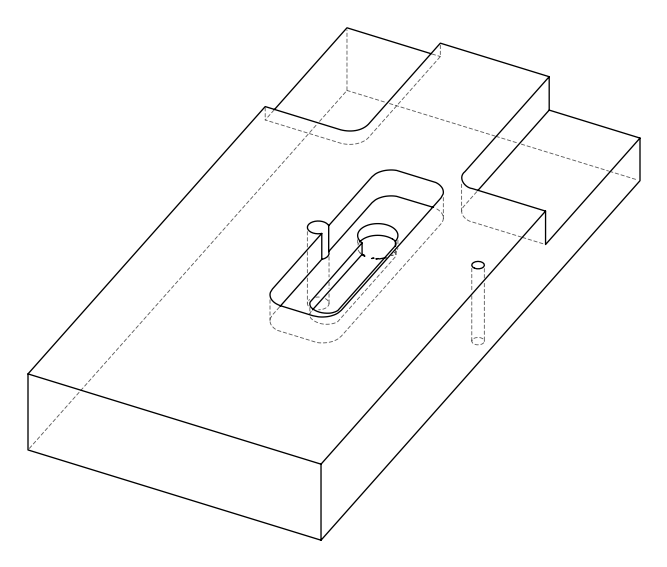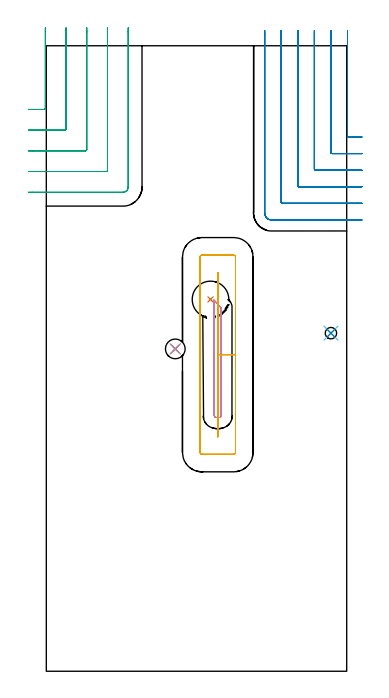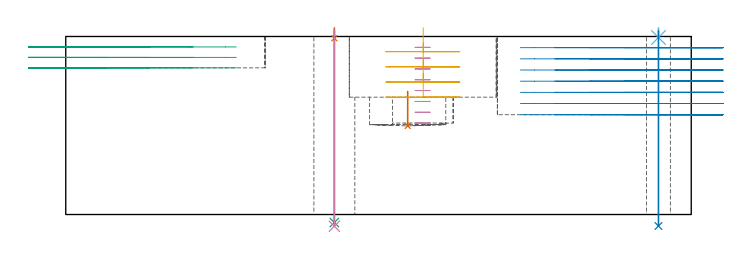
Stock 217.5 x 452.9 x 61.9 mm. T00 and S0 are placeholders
(PLAN: 10 operations, 8 tool changes, 26.9 min)
(1 INDEXABLE_INSERT_DRILL_BLIND_HOLE_FROM_SOLID | STEP1POCKET | NXT0302_024 | 0.05 min | 16962 mm3)
(2 MILL_CORNER_NOTCH_RECTANGULAR | CORNER_NOTCH_RECTANGULAR | UGT0201_008 | Follow Part, ap 4, ae 75% | 13.53 min | 244905 mm3)
(3 MILL_CORNER_NOTCH_RECTANGULAR_1 | CORNER_NOTCH_RECTANGULAR_1 | UGT0201_136 | Follow Part, ap 5, ae 75% | 4.3 min | 87252 mm3)
(4 MILL_OPEN_POCKET | POCKET_OPEN | UGT0201_008 | Follow Part, ap 4, ae 75% | 2.9 min | 51845 mm3)
(5 MILL_RECTANGULAR_POCKET | POCKET_RECTANGULAR_STRAIGHT | UGT0201_109 | Follow Part, ap 6.35, ae 75% | 5.24 min | 131322 mm3)
(6 SPOT_DRILL | STEP1HOLE | NXT0321_9005460120000 | 0.03 min | 13 mm3)
(7 SPOT_DRILL_1 | STEP1HOLE_1 | NXT0321_9005460120000 | 0.03 min | 5 mm3)
(8 DRILL_THROUGH_HOLE_INTO_CENTER | STEP1HOLE | UGT0301_200 | 0.27 min | 3325 mm3)
(9 DRILL_THROUGH_HOLE_INTO_CENTER_1 | STEP1HOLE_1 | NXT0301_042 | 0.27 min | 2390 mm3)
(10 DRILL_TO_ENLARGE_THROUGH_HOLE | STEP1HOLE_1 | NXT0301_105 | 0.27 min | 7193 mm3)
(TOOL NXT0302_024 | Index. Insert Drill 26.5mm [880-D2650L32-03] | D26.5 PA176 FL80 Z2)
(TOOL UGT0201_008 | End Mill 16 mm | D16 FL32 Z4)
(TOOL UGT0201_136 | Carbide End Mill 20.0 | D20 FL30 Z4)
(TOOL UGT0201_109 | End Mill 25.4 mm | D25.4 FL25 Z2)
(TOOL NXT0321_9005460120000 | NC Spot Drill, 142deg, 12mm, Carbide, Uncoated | D12 PA142 FL30 Z2)
(TOOL UGT0301_200 | Twist Drill 8.3 mm | D8.3 PA118 FL72 Z2)
(TOOL NXT0301_042 | Carbide Drill 7.1mm [860.1-0710-057A1-MM 2214] | D7.1 PA140 FL85 Z2)
(TOOL NXT0301_105 | Carbide Drill 14.25mm [860.1-1425-071A1-MM 2214] | D14.25 PA140 FL83 Z2)
(OP 1 INDEXABLE_INSERT_DRILL_BLIND_HOLE_FROM_SOLID)
G17 G21 G94 G90
T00 M6
G54
G17 G0 G90 X118.9 Y269.2 S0 M3
G43 Z71.9 H1
G94 G81 G98 Z30.8 F250. R42.8
G80
M5
M2
(OP 2 MILL_CORNER_NOTCH_RECTANGULAR)
G17 G21 G94 G90
T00 M6
G54
G17 G0 G90 X218.1 Y463.877 S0 M3
G43 Z71.9 H0
Z58.014
G94 G1 Y460.877 F250.
Y387.594 F500.
G3 X218.894 Y386.8 R0.8
G1 X225.5
X228.5 F250.
G0 Z71.9
X206.1 Y463.9
Z58.014
G1 Y460.9
Y375.595 F500.
G3 X206.895 Y374.8 R0.8
G1 X225.5
X228.5 F250.
G0 Z71.9
X194.1 Y463.9
Z58.014
G1 Y460.9
Y363.595 F500.
G3 X194.895 Y362.8 R0.8
G1 X225.5
X228.5 F250.
G0 Z71.9
X182.1 Y463.9
Z58.014
G1 Y460.9
Y351.595 F500.
G3 X182.895 Y350.8 R0.8
G1 X225.5
X228.5 F250.
G0 Z71.9
X170.1 Y463.9
Z58.014
G1 Y460.9
Y339.596 F500.
G3 X170.896 Y338.8 R0.8
G1 X225.5
X228.5 F250.
G0 Z71.9
X158.1 Y463.9
Z58.014
G1 Y460.9
Y331.7 F500.
G3 X163. Y326.8 R4.9
G1 X225.5
X228.5 F250.
G0 Z71.9
X218.1 Y463.877
Z54.129
G1 Y460.877
Y387.594 F500.
G3 X218.894 Y386.8 R0.8
G1 X225.5
X228.5 F250.
G0 Z71.9
X206.1 Y463.9
Z54.129
G1 Y460.9
Y375.595 F500.
G3 X206.895 Y374.8 R0.8
G1 X225.5
X228.5 F250.
G0 Z71.9
X194.1 Y463.9
Z54.129
G1 Y460.9
Y363.595 F500.
G3 X194.895 Y362.8 R0.8
G1 X225.5
X228.5 F250.
G0 Z71.9
X182.1 Y463.9
Z54.129
G1 Y460.9
Y351.595 F500.
G3 X182.895 Y350.8 R0.8
G1 X225.5
X228.5 F250.
G0 Z71.9
X170.1 Y463.9
Z54.129
G1 Y460.9
Y339.596 F500.
G3 X170.896 Y338.8 R0.8
G1 X225.5
X228.5 F250.
G0 Z71.9
X158.1 Y463.9
Z54.129
G1 Y460.9
Y331.7 F500.
G3 X163. Y326.8 R4.9
G1 X225.5
X228.5 F250.
G0 Z71.9
X218.1 Y463.877
Z50.243
G1 Y460.877
Y387.594 F500.
G3 X218.894 Y386.8 R0.8
G1 X225.5
X228.5 F250.
G0 Z71.9
X206.1 Y463.9
Z50.243
G1 Y460.9
Y375.595 F500.
G3 X206.895 Y374.8 R0.8
G1 X225.5
X228.5 F250.
G0 Z71.9
X194.1 Y463.9
Z50.243
G1 Y460.9
Y363.595 F500.
G3 X194.895 Y362.8 R0.8
G1 X225.5
X228.5 F250.
G0 Z71.9
X182.1 Y463.9
Z50.243
G1 Y460.9
Y351.595 F500.
G3 X182.895 Y350.8 R0.8
G1 X225.5
X228.5 F250.
G0 Z71.9
X170.1 Y463.9
Z50.243
G1 Y460.9
Y339.596 F500.
G3 X170.896 Y338.8 R0.8
G1 X225.5
X228.5 F250.
G0 Z71.9
X158.1 Y463.9
Z50.243
G1 Y460.9
Y331.7 F500.
G3 X163. Y326.8 R4.9
G1 X225.5
X228.5 F250.
G0 Z71.9
X218.1 Y463.877
Z46.357
G1 Y460.877
Y387.594 F500.
G3 X218.894 Y386.8 R0.8
G1 X225.5
X228.5 F250.
G0 Z71.9
X206.1 Y463.9
Z46.357
G1 Y460.9
Y375.595 F500.
G3 X206.895 Y374.8 R0.8
G1 X225.5
X228.5 F250.
G0 Z71.9
X194.1 Y463.9
Z46.357
G1 Y460.9
Y363.595 F500.
G3 X194.895 Y362.8 R0.8
G1 X225.5
X228.5 F250.
G0 Z71.9
X182.1 Y463.9
Z46.357
G1 Y460.9
Y351.595 F500.
G3 X182.895 Y350.8 R0.8
G1 X225.5
X228.5 F250.
G0 Z71.9
X170.1 Y463.9
Z46.357
G1 Y460.9
Y339.596 F500.
G3 X170.896 Y338.8 R0.8
G1 X225.5
X228.5 F250.
G0 Z71.9
X158.1 Y463.9
Z46.357
G1 Y460.9
Y331.7 F500.
G3 X163. Y326.8 R4.9
G1 X225.5
X228.5 F250.
G0 Z71.9
X218.1 Y463.877
Z42.471
G1 Y460.877
Y387.594 F500.
G3 X218.894 Y386.8 R0.8
G1 X225.5
X228.5 F250.
G0 Z71.9
X206.1 Y463.9
Z42.471
G1 Y460.9
Y375.595 F500.
G3 X206.895 Y374.8 R0.8
G1 X225.5
X228.5 F250.
G0 Z71.9
X194.1 Y463.9
Z42.471
G1 Y460.9
Y363.595 F500.
G3 X194.895 Y362.8 R0.8
G1 X225.5
X228.5 F250.
G0 Z71.9
X182.1 Y463.9
Z42.471
G1 Y460.9
Y351.595 F500.
G3 X182.895 Y350.8 R0.8
G1 X225.5
X228.5 F250.
G0 Z71.9
X170.1 Y463.9
Z42.471
G1 Y460.9
Y339.596 F500.
G3 X170.896 Y338.8 R0.8
G1 X225.5
X228.5 F250.
G0 Z71.9
X158.1 Y463.9
Z42.471
G1 Y460.9
Y331.7 F500.
G3 X163. Y326.8 R4.9
G1 X225.5
X228.5 F250.
G0 Z71.9
X218.1 Y463.877
Z38.586
G1 Y460.877
Y387.594 F500.
G3 X218.894 Y386.8 R0.8
G1 X225.5
X228.5 F250.
G0 Z71.9
X206.1 Y463.9
Z38.586
G1 Y460.9
Y375.595 F500.
G3 X206.895 Y374.8 R0.8
G1 X225.5
X228.5 F250.
G0 Z71.9
X194.1 Y463.9
Z38.586
G1 Y460.9
Y363.595 F500.
G3 X194.895 Y362.8 R0.8
G1 X225.5
X228.5 F250.
G0 Z71.9
X182.1 Y463.9
Z38.586
G1 Y460.9
Y351.595 F500.
G3 X182.895 Y350.8 R0.8
G1 X225.5
X228.5 F250.
G0 Z71.9
X170.1 Y463.9
Z38.586
G1 Y460.9
Y339.596 F500.
G3 X170.896 Y338.8 R0.8
G1 X225.5
X228.5 F250.
G0 Z71.9
X158.1 Y463.9
Z38.586
G1 Y460.9
Y331.7 F500.
G3 X163. Y326.8 R4.9
G1 X225.5
X228.5 F250.
G0 Z71.9
X218.1 Y463.877
Z34.7
G1 Y460.877
Y387.594 F500.
G3 X218.894 Y386.8 R0.8
G1 X225.5
X228.5 F250.
G0 Z71.9
X206.1 Y463.9
Z34.7
G1 Y460.9
Y375.595 F500.
G3 X206.895 Y374.8 R0.8
G1 X225.5
X228.5 F250.
G0 Z71.9
X194.1 Y463.9
Z34.7
G1 Y460.9
Y363.595 F500.
G3 X194.895 Y362.8 R0.8
G1 X225.5
X228.5 F250.
G0 Z71.9
X182.1 Y463.9
Z34.7
G1 Y460.9
Y351.595 F500.
G3 X182.895 Y350.8 R0.8
G1 X225.5
X228.5 F250.
G0 Z71.9
X170.1 Y463.9
Z34.7
G1 Y460.9
Y339.596 F500.
G3 X170.896 Y338.8 R0.8
G1 X225.5
X228.5 F250.
G0 Z71.9
X158.1 Y463.9
Z34.7
G1 Y460.9
Y331.7 F500.
G3 X163. Y326.8 R4.9
G1 X225.5
X228.5 F250.
G0 Z71.9
M5
M2
(OP 3 MILL_CORNER_NOTCH_RECTANGULAR_1)
G17 G21 G94 G90
T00 M6
G54
G17 G0 G90 X-13. Y406.8 S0 M3
G43 Z71.9 H0
Z58.267
G94 G1 X-10. F250.
X-1.694 F500.
G3 X-0.7 Y407.794 R1.
G1 Y462.875
Y465.875 F250.
G0 Z71.9
X-13. Y391.8
Z58.267
G1 X-10.
X13.306 F500.
G3 X14.3 Y392.794 R1.
G1 Y462.9
Y465.9 F250.
G0 Z71.9
X-13. Y376.8
Z58.267
G1 X-10.
X28.305 F500.
G3 X29.3 Y377.795 R1.
G1 Y462.9
Y465.9 F250.
G0 Z71.9
X-13. Y361.8
Z58.267
G1 X-10.
X43.305 F500.
G3 X44.3 Y362.795 R1.
G1 Y462.9
Y465.9 F250.
G0 Z71.9
X-13. Y346.8
Z58.267
G1 X-10.
X55.5 F500.
G3 X59.3 Y350.6 R3.8
G1 Y462.9
Y465.9 F250.
G0 Z71.9
X-13. Y406.8
Z54.633
G1 X-10.
X-1.694 F500.
G3 X-0.7 Y407.794 R1.
G1 Y462.875
Y465.875 F250.
G0 Z71.9
X-13. Y391.8
Z54.633
G1 X-10.
X13.306 F500.
G3 X14.3 Y392.794 R1.
G1 Y462.9
Y465.9 F250.
G0 Z71.9
X-13. Y376.8
Z54.633
G1 X-10.
X28.305 F500.
G3 X29.3 Y377.795 R1.
G1 Y462.9
Y465.9 F250.
G0 Z71.9
X-13. Y361.8
Z54.633
G1 X-10.
X43.305 F500.
G3 X44.3 Y362.795 R1.
G1 Y462.9
Y465.9 F250.
G0 Z71.9
X-13. Y346.8
Z54.633
G1 X-10.
X55.5 F500.
G3 X59.3 Y350.6 R3.8
G1 Y462.9
Y465.9 F250.
G0 Z71.9
X-13. Y406.8
Z51.
G1 X-10.
X-1.694 F500.
G3 X-0.7 Y407.794 R1.
G1 Y462.875
Y465.875 F250.
G0 Z71.9
X-13. Y391.8
Z51.
G1 X-10.
X13.306 F500.
G3 X14.3 Y392.794 R1.
G1 Y462.9
Y465.9 F250.
G0 Z71.9
X-13. Y376.8
Z51.
G1 X-10.
X28.305 F500.
G3 X29.3 Y377.795 R1.
G1 Y462.9
Y465.9 F250.
G0 Z71.9
X-13. Y361.8
Z51.
G1 X-10.
X43.305 F500.
G3 X44.3 Y362.795 R1.
G1 Y462.9
Y465.9 F250.
G0 Z71.9
X-13. Y346.8
Z51.
G1 X-10.
X55.5 F500.
G3 X59.3 Y350.6 R3.8
G1 Y462.9
Y465.9 F250.
G0 Z71.9
M5
M2
(OP 4 MILL_OPEN_POCKET)
G17 G21 G94 G90
T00 M6
G54
G17 G0 G90 X121.6 Y267.706 S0 M3
G43 Z71.9 H0
Z58.137
G94 G1 Y264.706 F250.
Y185.2 F500.
G3 X123.1 Y183.7 R1.5
G1 X125.2
G3 X126.7 Y185.2 R1.5
G1 Y262.4
G3 X126.297 Y263.423 R1.5
G1 X123.407 Y266.52
X121.361 Y268.714 F250.
G0 X121.6 Y267.706 Z54.375
G1 Y264.706
Y185.2 F500.
G3 X123.1 Y183.7 R1.5
G1 X125.2
G3 X126.7 Y185.2 R1.5
G1 Y262.4
G3 X126.297 Y263.423 R1.5
G1 X123.407 Y266.52
X121.361 Y268.714 F250.
G0 X121.6 Y267.706 Z50.612
G1 Y264.706
Y185.2 F500.
G3 X123.1 Y183.7 R1.5
G1 X125.2
G3 X126.7 Y185.2 R1.5
G1 Y262.4
G3 X126.297 Y263.423 R1.5
G1 X123.408 Y266.52
X121.361 Y268.714 F250.
G0 X121.6 Y267.706 Z46.85
G1 Y264.706
Y185.2 F500.
G3 X123.1 Y183.7 R1.5
G1 X125.2
G3 X126.7 Y185.2 R1.5
G1 Y262.4
G3 X126.297 Y263.423 R1.5
G1 X123.408 Y266.52
X121.361 Y268.714 F250.
G0 X121.6 Y267.706 Z43.087
G1 Y264.706
Y185.2 F500.
G3 X123.1 Y183.7 R1.5
G1 X125.2
G3 X126.7 Y185.2 R1.5
G1 Y262.4
G3 X126.297 Y263.423 R1.5
G1 X123.408 Y266.52
X121.361 Y268.714 F250.
G0 X121.6 Y267.706 Z39.325
G1 Y264.706
Y185.2 F500.
G3 X123.1 Y183.7 R1.5
G1 X125.2
G3 X126.7 Y185.2 R1.5
G1 Y262.4
G3 X126.297 Y263.423 R1.5
G1 X123.408 Y266.52
X121.361 Y268.714 F250.
G0 X121.6 Y267.706 Z35.562
G1 Y264.706
Y185.2 F500.
G3 X123.1 Y183.7 R1.5
G1 X125.2
G3 X126.7 Y185.2 R1.5
G1 Y262.4
G3 X126.297 Y263.423 R1.5
G1 X123.408 Y266.52
X121.361 Y268.714 F250.
G0 X121.6 Y267.708 Z31.8
G1 Y264.708
Y185.2 F500.
G3 X123.1 Y183.7 R1.5
G1 X125.2
G3 X126.7 Y185.2 R1.5
G1 Y262.4
G3 X126.297 Y263.423 R1.5
G1 X123.407 Y266.52
X121.361 Y268.714 F250.
G0 Z71.9
M5
M2
(OP 5 MILL_RECTANGULAR_POCKET)
G17 G21 G94 G90
T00 M6
G54
G17 G0 G90 X124.3 Y198.317 S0 M3
G43 Z71.9 H0
Z64.9
G94 G1 Y229.2 Z56.625 F250.
Y288.6 F500.
X124.
Y238.378
Y169.8
X124.3
Y229.2
X137.
Y299.9
G3 X135.6 Y301.3 R1.4
G1 X112.7
G3 X111.3 Y299.9 R1.4
G1 Y158.5
G3 X112.7 Y157.1 R1.4
G1 X135.6
G3 X137. Y158.5 R1.4
G1 Y229.2
Y230.2
G0 X124.3 Y198.317 Z59.625
G1 Y229.2 Z51.35 F250.
Y288.6 F500.
X124.
Y238.378
Y169.8
X124.3
Y229.2
X137.
Y299.9
G3 X135.6 Y301.3 R1.4
G1 X112.7
G3 X111.3 Y299.9 R1.4
G1 Y158.5
G3 X112.7 Y157.1 R1.4
G1 X135.6
G3 X137. Y158.5 R1.4
G1 Y229.2
Y230.2
G0 X124.3 Y198.317 Z54.35
G1 Y229.2 Z46.075 F250.
Y288.6 F500.
X124.
Y238.378
Y169.8
X124.3
Y229.2
X137.
Y299.9
G3 X135.6 Y301.3 R1.4
G1 X112.7
G3 X111.3 Y299.9 R1.4
G1 Y158.5
G3 X112.7 Y157.1 R1.4
G1 X135.6
G3 X137. Y158.5 R1.4
G1 Y229.2
Y230.2
G0 X124.3 Y198.317 Z49.075
G1 Y229.2 Z40.8 F250.
Y288.6 F500.
X124.
Y238.378
Y169.8
X124.3
Y229.2
X137.
Y299.9
G3 X135.6 Y301.3 R1.4
G1 X112.7
G3 X111.3 Y299.9 R1.4
G1 Y158.5
G3 X112.7 Y157.1 R1.4
G1 X135.6
G3 X137. Y158.5 R1.4
G1 Y229.2
Y230.2
G0 Z71.9
M5
M2
(OP 6 SPOT_DRILL)
G17 G21 G94 G90
T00 M6
G54
G17 G0 G90 X206.1 Y244.8 S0 M3
G43 Z71.9 H0
G94 G81 G98 Z61.543 F250. R64.9
G80
M5
M2
(OP 7 SPOT_DRILL_1)
G17 G21 G94 G90
T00 M6
G54
G17 G0 G90 X93.4 Y233.4 S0 M3
G43 Z71.9 H0
G94 G81 G98 Z61.28 F250. R64.9
G80
M5
M2
(OP 8 DRILL_THROUGH_HOLE_INTO_CENTER)
G17 G21 G94 G90
T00 M6
G54
G17 G0 G90 X206.1 Y244.8 S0 M3
G43 Z71.9 H0
G94 G73 G98 Z-3.994 F250. Q8.237 R63.9
G80
M5
M2
(OP 9 DRILL_THROUGH_HOLE_INTO_CENTER_1)
G17 G21 G94 G90
T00 M6
G54
G17 G0 G90 X93.4 Y233.4 S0 M3
G43 Z71.9 H1
G94 G73 G98 Z-2.792 F250. Q6.469 R63.9
G80
M5
M2
(OP 10 DRILL_TO_ENLARGE_THROUGH_HOLE)
G17 G21 G94 G90
T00 M6
G54
G17 G0 G90 X93.4 Y233.4 S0 M3
G43 Z71.9 H1
G94 G73 G98 Z-4.093 F250. Q13.199 R63.9
G80
M5
M2
